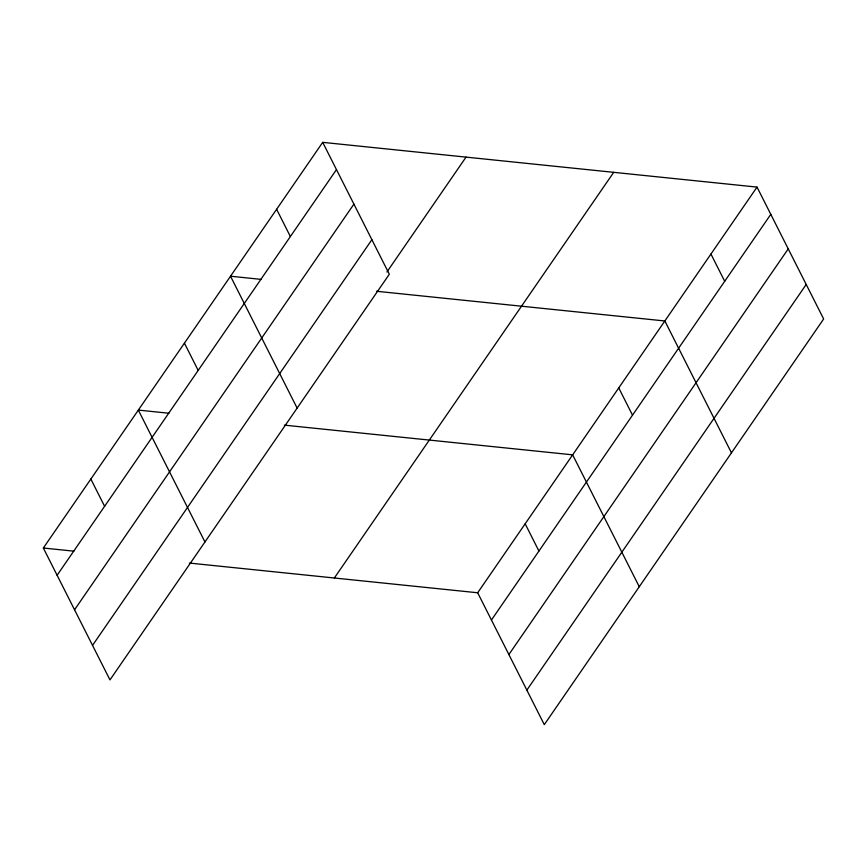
<?xml version="1.0" encoding="UTF-8"?>
<svg xmlns="http://www.w3.org/2000/svg" width="867" height="867" viewBox="0 0 867 867"><rect width="100%" height="100%" fill="white"/><g stroke="black" fill="none" stroke-linecap="round" stroke-linejoin="round"><path stroke-width="1.3" d="M322.708 142.351L389.326 274.232L109.968 679.901L43.35 548.02L322.708 142.351L757.032 187.099L823.65 318.98L544.292 724.649L477.674 592.768L189.364 563.062M57.114 575.265L336.472 169.596M74.551 609.794L353.909 204.124M92.531 645.373L371.878 239.704M386.91 272.021L466.034 157.122M334.348 577.996L613.706 172.327M477.674 592.768L757.032 187.099M491.437 620.013L770.796 214.344M508.886 654.542L788.233 248.872M526.854 690.121L806.212 284.452M261.043 279.369L230.514 276.215L297.132 408.108M376.527 291.269L664.848 320.974L731.466 452.856M168.859 413.234L138.33 410.091L204.948 541.973M284.343 425.133L572.654 454.839L639.272 586.721M43.35 548.02L73.868 551.163M710.94 254.031L724.704 281.276M618.745 387.907L632.509 415.152M525.164 523.809L538.927 551.044M276.616 209.283L290.369 236.528M184.422 343.159L198.185 370.404M90.84 479.05L104.604 506.295"/></g></svg>
